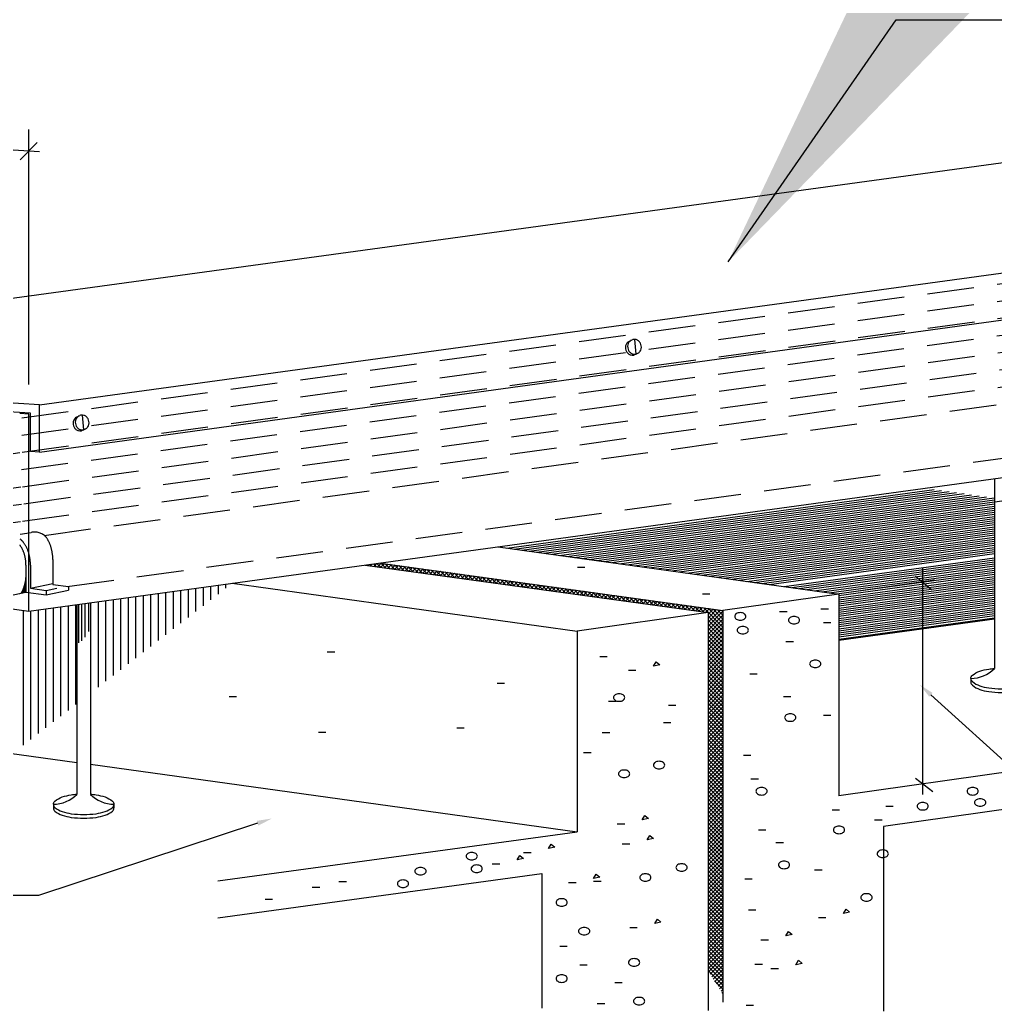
# Model space of a CAD drawing. Extents: x -508 to 92, y -98 to -31.
# Drawn here: x -73.73 to -68.53, y -69.59 to -64.3 of the extents above; entities that cross this region are included whole.
import ezdxf

# ---------------------------------------------------------------- set-up
doc = ezdxf.new("R2010")
doc.units = 0
doc.header["$MEASUREMENT"] = 0
doc.linetypes.add('GRID', pattern=[44.5, 40, -1.5, 1.5, -1.5])
doc.linetypes.add('HIDDEN', pattern=[0.375, 0.25, -0.125])
doc.layers.get('0').update_dxf_attribs({"linetype": 'CONTINUOUS', "lineweight": 30})
for name, color, linetype in [('E-LEADER', 11, 'CONTINUOUS'), ('E-TRAY', 7, 'CONTINUOUS'), ('G-BORDER-V', 6, 'CONTINUOUS')]:
    doc.layers.add(name, color=color, linetype=linetype)
doc.styles.add('EN-SCL-DIM', font='Swis721.ttf')
doc.dimstyles.new('ZFP-1-100', dxfattribs={"dimscale": 100, "dimtxt": 2.5, "dimasz": 2.5, "dimexe": 1, "dimexo": 1, "dimgap": 1, "dimtad": 1, "dimdec": 0, "dimzin": 0, "dimdsep": 46, "dimtxsty": 'EN-SCL-DIM', "dimcen": 2, "dimdle": 1.25, "dimclrd": 256, "dimclre": 256, "dimclrt": 256, "dimadec": 3, "dimazin": 2, "dimtfac": 1, "dimtdec": 0, "dimtix": 1, "dimtmove": 2, "dimatfit": 0, "dimfxl": 1, "dimtolj": 1, "dimtzin": 0, "dimlwd": -1, "dimlwe": -1, "dimarcsym": 0})

# ---------------------------------------------------------------- blocks, each defined once
blk = doc.blocks.new('*X50')
at = {"color": 0}
for p, q in [((45978, 67671), (45973, 67677)), ((45981, 67671), (45988, 67679)), ((46040, 67663), (46020, 67683)), ((46027, 67665), (46049, 67687)), ((46102, 67654), (46067, 67689)), ((46074, 67658), (46111, 67695)), ((46163, 67646), (46113, 67695)), ((46120, 67652), (46169, 67700)), ((46225, 67637), (46160, 67702)), ((46167, 67645), (46216, 67694)), ((46213, 67639), (46262, 67688)), ((46286, 67629), (46222, 67693)), ((46260, 67632), (46309, 67681)), ((46348, 67620), (46283, 67685)), ((46307, 67626), (46355, 67675)), ((46409, 67612), (46345, 67676)), ((46353, 67619), (46402, 67668)), ((46400, 67613), (46449, 67662)), ((46471, 67603), (46406, 67668)), ((46446, 67607), (46495, 67655)), ((46532, 67595), (46468, 67659)), ((46493, 67600), (46542, 67649)), ((46594, 67586), (46530, 67651)), ((46540, 67594), (46588, 67642)), ((46586, 67587), (46635, 67636)), ((46656, 67578), (46591, 67642)), ((46633, 67581), (46681, 67629)), ((46717, 67569), (46653, 67633)), ((46679, 67574), (46728, 67623)), ((46779, 67561), (46714, 67625)), ((46726, 67568), (46775, 67617)), ((46772, 67561), (46821, 67610)), ((46840, 67552), (46776, 67616)), ((46819, 67555), (46868, 67604)), ((46902, 67543), (46837, 67608)), ((46866, 67548), (46914, 67597)), ((46963, 67535), (46899, 67599)), ((46912, 67542), (46961, 67591)), ((46959, 67536), (47008, 67584)), ((47025, 67526), (46960, 67591)), ((47005, 67529), (47054, 67578)), ((47086, 67518), (47022, 67582)), ((47052, 67523), (47101, 67571)), ((47148, 67509), (47084, 67574)), ((47098, 67516), (47147, 67565)), ((47210, 67501), (47145, 67565)), ((47145, 67510), (47194, 67559)), ((47192, 67503), (47240, 67552)), ((47271, 67492), (47207, 67557)), ((47238, 67497), (47287, 67546)), ((47333, 67484), (47268, 67548)), ((47285, 67490), (47334, 67539)), ((47394, 67475), (47330, 67540)), ((47331, 67484), (47380, 67533)), ((47378, 67477), (47427, 67526)), ((47456, 67467), (47391, 67531)), ((47425, 67471), (47473, 67520)), ((47517, 67458), (47453, 67523)), ((47471, 67465), (47520, 67513)), ((47579, 67450), (47515, 67514)), ((47518, 67458), (47566, 67507)), ((47564, 67452), (47613, 67500)), ((47641, 67441), (47576, 67506)), ((47702, 67433), (47638, 67497)), ((47611, 67445), (47660, 67494)), ((47657, 67439), (47706, 67488)), ((47764, 67424), (47699, 67489)), ((47704, 67432), (47753, 67481)), ((47751, 67426), (47799, 67475)), ((47825, 67416), (47761, 67480)), ((47797, 67419), (47846, 67468)), ((47887, 67407), (47822, 67471)), ((47844, 67413), (47893, 67462)), ((47948, 67398), (47884, 67463)), ((47890, 67407), (47939, 67455)), ((47937, 67400), (47986, 67449)), ((48010, 67390), (47945, 67454)), ((47984, 67394), (48032, 67442)), ((48071, 67381), (48007, 67446)), ((48030, 67387), (48079, 67436)), ((48133, 67373), (48069, 67437)), ((48077, 67381), (48125, 67429)), ((48123, 67374), (48172, 67423)), ((48195, 67364), (48130, 67429)), ((48170, 67368), (48219, 67417)), ((48256, 67356), (48192, 67420)), ((48216, 67361), (48265, 67410)), ((48318, 67347), (48253, 67412)), ((48263, 67355), (48312, 67404)), ((48310, 67348), (48358, 67397)), ((48379, 67339), (48315, 67403)), ((48356, 67342), (48405, 67391)), ((48441, 67330), (48376, 67395)), ((48403, 67336), (48452, 67384)), ((48502, 67322), (48438, 67386)), ((48449, 67329), (48498, 67378)), ((48496, 67323), (48545, 67371)), ((48564, 67313), (48499, 67378)), ((48542, 67316), (48591, 67365)), ((48625, 67305), (48561, 67369)), ((48589, 67310), (48638, 67358)), ((48687, 67296), (48623, 67361)), ((48636, 67303), (48684, 67352)), ((48682, 67297), (48731, 67346)), ((48749, 67288), (48684, 67352)), ((48729, 67290), (48778, 67339)), ((48810, 67279), (48746, 67344)), ((48775, 67284), (48824, 67333)), ((48872, 67271), (48807, 67335)), ((48822, 67277), (48871, 67326)), ((48933, 67262), (48869, 67326)), ((48869, 67271), (48917, 67320)), ((48915, 67265), (48964, 67313)), ((48995, 67254), (48930, 67318)), ((48962, 67258), (49010, 67307)), ((49056, 67245), (48992, 67309)), ((49008, 67252), (49057, 67300)), ((49118, 67236), (49054, 67301)), ((49055, 67245), (49104, 67294)), ((49101, 67239), (49150, 67288)), ((49180, 67228), (49115, 67292)), ((49148, 67232), (49197, 67281)), ((49241, 67219), (49177, 67284)), ((49195, 67226), (49243, 67275)), ((49303, 67211), (49238, 67275)), ((49241, 67219), (49290, 67268)), ((49288, 67213), (49337, 67262)), ((49364, 67202), (49300, 67267)), ((49334, 67206), (49383, 67255)), ((49426, 67194), (49361, 67258)), ((49381, 67200), (49430, 67249)), ((49487, 67185), (49423, 67250)), ((49428, 67194), (49476, 67242)), ((49474, 67187), (49523, 67236)), ((49549, 67177), (49484, 67241)), ((49610, 67168), (49546, 67233)), ((49521, 67181), (49569, 67229)), ((49567, 67174), (49616, 67223)), ((49672, 67160), (49608, 67224)), ((49614, 67168), (49663, 67217)), ((49660, 67161), (49709, 67210)), ((49734, 67151), (49669, 67216)), ((49707, 67155), (49756, 67204)), ((49795, 67143), (49731, 67207)), ((49754, 67148), (49802, 67197)), ((49857, 67134), (49792, 67199)), ((49800, 67142), (49849, 67191)), ((49847, 67136), (49896, 67184)), ((49918, 67126), (49854, 67190)), ((49893, 67129), (49942, 67178)), ((49980, 67117), (49915, 67182)), ((49940, 67123), (49989, 67171)), ((50041, 67109), (49977, 67173)), ((49986, 67116), (50035, 67165)), ((50033, 67110), (50082, 67158)), ((50103, 67100), (50038, 67164)), ((50080, 67103), (50128, 67152)), ((50164, 67091), (50100, 67156)), ((50126, 67097), (50175, 67146)), ((50226, 67083), (50162, 67147)), ((50173, 67090), (50222, 67139)), ((50219, 67084), (50268, 67133)), ((50288, 67074), (50223, 67139)), ((50266, 67077), (50315, 67126)), ((50349, 67066), (50285, 67130)), ((50313, 67071), (50361, 67120)), ((50411, 67057), (50346, 67122)), ((50359, 67065), (50408, 67113)), ((50406, 67058), (50454, 67107)), ((50472, 67049), (50408, 67113)), ((50452, 67052), (50501, 67100)), ((50725, 66849), (50469, 67105)), ((50499, 67045), (50548, 67094)), ((50527, 67020), (50594, 67087)), ((50527, 66967), (50641, 67081)), ((50527, 66914), (50687, 67075)), ((50527, 66861), (50725, 67059)), ((50527, 66808), (50725, 67006)), ((50725, 66796), (50527, 66994)), ((50725, 66902), (50531, 67096)), ((50725, 66955), (50593, 67088)), ((50725, 67008), (50654, 67079)), ((50725, 67061), (50716, 67071)), ((50527, 66755), (50725, 66953)), ((50725, 66743), (50527, 66941)), ((50527, 66702), (50725, 66900)), ((50725, 66690), (50527, 66888)), ((50527, 66649), (50725, 66847)), ((50725, 66637), (50527, 66835)), ((50527, 66596), (50725, 66794)), ((50725, 66584), (50527, 66782)), ((50527, 66543), (50725, 66741)), ((50725, 66531), (50527, 66729)), ((50527, 66490), (50725, 66688)), ((50725, 66478), (50527, 66676)), ((50527, 66437), (50725, 66635)), ((50725, 66425), (50527, 66623)), ((50527, 66384), (50725, 66582)), ((50725, 66372), (50527, 66570)), ((50527, 66331), (50725, 66529)), ((50725, 66319), (50527, 66517)), ((50527, 66278), (50725, 66476)), ((50725, 66266), (50527, 66464)), ((50527, 66225), (50725, 66423)), ((50725, 66213), (50527, 66411)), ((50527, 66172), (50725, 66370)), ((50725, 66160), (50527, 66358)), ((50527, 66119), (50725, 66317)), ((50725, 66107), (50527, 66305)), ((50527, 66065), (50725, 66264)), ((50725, 66054), (50527, 66252)), ((50527, 66012), (50725, 66211)), ((50725, 66001), (50527, 66199)), ((50527, 65959), (50725, 66158)), ((50725, 65948), (50527, 66146)), ((50527, 65906), (50725, 66105)), ((50725, 65894), (50527, 66093)), ((50527, 65853), (50725, 66052)), ((50725, 65841), (50527, 66040)), ((50527, 65800), (50725, 65999)), ((50725, 65788), (50527, 65987)), ((50527, 65747), (50725, 65946)), ((50725, 65735), (50527, 65934)), ((50527, 65694), (50725, 65893)), ((50725, 65682), (50527, 65881)), ((50527, 65641), (50725, 65840)), ((50725, 65629), (50527, 65828)), ((50527, 65588), (50725, 65786)), ((50725, 65576), (50527, 65775)), ((50527, 65535), (50725, 65733)), ((50725, 65523), (50527, 65722)), ((50527, 65482), (50725, 65680)), ((50725, 65470), (50527, 65669)), ((50527, 65429), (50725, 65627)), ((50725, 65417), (50527, 65615)), ((50527, 65376), (50725, 65574)), ((50725, 65364), (50527, 65562)), ((50527, 65323), (50725, 65521)), ((50725, 65311), (50527, 65509)), ((50527, 65270), (50725, 65468)), ((50725, 65258), (50527, 65456)), ((50527, 65217), (50725, 65415)), ((50725, 65205), (50527, 65403)), ((50527, 65164), (50725, 65362)), ((50725, 65152), (50527, 65350)), ((50527, 65111), (50725, 65309)), ((50725, 65099), (50527, 65297)), ((50527, 65058), (50725, 65256)), ((50725, 65046), (50527, 65244)), ((50527, 65005), (50725, 65203)), ((50725, 64993), (50527, 65191)), ((50527, 64952), (50725, 65150)), ((50725, 64940), (50527, 65138)), ((50527, 64899), (50725, 65097)), ((50725, 64887), (50527, 65085)), ((50527, 64846), (50725, 65044)), ((50725, 64834), (50527, 65032)), ((50527, 64793), (50725, 64991)), ((50725, 64781), (50527, 64979)), ((50527, 64740), (50725, 64938)), ((50725, 64728), (50527, 64926)), ((50527, 64687), (50725, 64885)), ((50725, 64675), (50527, 64873)), ((50527, 64634), (50725, 64832)), ((50725, 64622), (50527, 64820)), ((50527, 64581), (50725, 64779)), ((50725, 64569), (50527, 64767)), ((50527, 64528), (50725, 64726)), ((50725, 64516), (50527, 64714)), ((50527, 64474), (50725, 64673)), ((50725, 64463), (50527, 64661)), ((50527, 64421), (50725, 64620)), ((50725, 64410), (50527, 64608)), ((50527, 64368), (50725, 64567)), ((50725, 64357), (50527, 64555)), ((50527, 64315), (50725, 64514)), ((50725, 64304), (50527, 64502)), ((50527, 64262), (50725, 64461)), ((50725, 64250), (50527, 64449)), ((50527, 64209), (50725, 64408)), ((50725, 64197), (50527, 64396)), ((50527, 64156), (50725, 64355)), ((50725, 64144), (50527, 64343)), ((50527, 64103), (50725, 64302)), ((50725, 64091), (50527, 64290)), ((50527, 64050), (50725, 64249)), ((50725, 64038), (50527, 64237)), ((50527, 63997), (50725, 64195)), ((50725, 63985), (50527, 64184)), ((50527, 63944), (50725, 64142)), ((50725, 63932), (50527, 64131)), ((50527, 63891), (50725, 64089)), ((50725, 63879), (50527, 64078)), ((50527, 63838), (50725, 64036)), ((50725, 63826), (50527, 64024)), ((50527, 63785), (50725, 63983)), ((50725, 63773), (50527, 63971)), ((50527, 63732), (50725, 63930)), ((50725, 63720), (50527, 63918)), ((50527, 63679), (50725, 63877)), ((50725, 63667), (50527, 63865)), ((50527, 63626), (50725, 63824)), ((50725, 63614), (50527, 63812)), ((50527, 63573), (50725, 63771)), ((50725, 63561), (50527, 63759)), ((50527, 63520), (50725, 63718)), ((50725, 63508), (50527, 63706)), ((50527, 63467), (50725, 63665)), ((50725, 63455), (50527, 63653)), ((50527, 63414), (50725, 63612)), ((50725, 63402), (50527, 63600)), ((50527, 63361), (50725, 63559)), ((50725, 63349), (50527, 63547)), ((50527, 63308), (50725, 63506)), ((50725, 63296), (50527, 63494)), ((50527, 63255), (50725, 63453)), ((50725, 63243), (50527, 63441)), ((50527, 63202), (50725, 63400)), ((50725, 63190), (50527, 63388)), ((50527, 63149), (50725, 63347)), ((50725, 63137), (50527, 63335)), ((50527, 63096), (50725, 63294)), ((50725, 63084), (50527, 63282)), ((50527, 63043), (50725, 63241)), ((50725, 63031), (50527, 63229)), ((50527, 62990), (50725, 63188)), ((50725, 62978), (50527, 63176)), ((50527, 62937), (50725, 63135)), ((50725, 62925), (50527, 63123)), ((50527, 62883), (50725, 63082)), ((50725, 62872), (50527, 63070)), ((50527, 62830), (50725, 63029)), ((50725, 62819), (50527, 63017)), ((50527, 62777), (50725, 62976)), ((50725, 62766), (50527, 62964)), ((50527, 62724), (50725, 62923)), ((50725, 62713), (50527, 62911)), ((50527, 62671), (50725, 62870)), ((50725, 62659), (50527, 62858)), ((50527, 62618), (50725, 62817)), ((50725, 62606), (50527, 62805)), ((50527, 62565), (50725, 62764)), ((50725, 62553), (50527, 62752)), ((50527, 62512), (50725, 62711)), ((50725, 62500), (50527, 62699)), ((50527, 62459), (50725, 62658)), ((50725, 62447), (50527, 62646)), ((50527, 62406), (50725, 62604)), ((50725, 62394), (50527, 62593)), ((50527, 62353), (50725, 62551)), ((50725, 62341), (50527, 62540)), ((50527, 62300), (50725, 62498)), ((50725, 62288), (50527, 62487)), ((50725, 62235), (50527, 62434)), ((50725, 62182), (50527, 62380)), ((50534, 62254), (50725, 62445)), ((50555, 62222), (50725, 62392)), ((50725, 62129), (50527, 62327)), ((50725, 62076), (50527, 62274)), ((50576, 62190), (50725, 62339)), ((50597, 62158), (50725, 62286)), ((50618, 62126), (50725, 62233)), ((50725, 62023), (50612, 62136)), ((50639, 62094), (50725, 62180)), ((50660, 62062), (50725, 62127)), ((50681, 62030), (50725, 62074)), ((50702, 61998), (50725, 62021)), ((50725, 61970), (50714, 61982)), ((50723, 61966), (50725, 61968))]:
    blk.add_line(p, q, dxfattribs=at)
blk = doc.blocks.new('*X49')
at = {"color": 0}
for p, q in [((95951, 55787), (95978, 55815)), ((95978, 55785), (95957, 55805)), ((95960, 55814), (95978, 55832)), ((95978, 55802), (95962, 55819)), ((95978, 55820), (95965, 55833)), ((95967, 55839), (95978, 55850)), ((95978, 55838), (95969, 55847)), ((95972, 55861), (95978, 55868)), ((95978, 55855), (95972, 55862)), ((95975, 55882), (95978, 55885)), ((95978, 55873), (95975, 55877)), ((95978, 55891), (95977, 55892)), ((95978, 55902), (95978, 55903)), ((95934, 55740), (95929, 55745)), ((95934, 55753), (95978, 55797)), ((95949, 55743), (95936, 55756)), ((95941, 55742), (95978, 55779)), ((95963, 55747), (95942, 55768)), ((95978, 55767), (95953, 55792)), ((95963, 55747), (95978, 55762))]:
    blk.add_line(p, q, dxfattribs=at)

msp = doc.modelspace()

# ---------------------------------------------------------------- linework, layer by layer
at = {"layer": 'E-TRAY', "color": 11}
for p, q in [((-73.6255, -65.008), (-76.5322, -64.818)), ((-73.6827, -66.2474), (-73.6827, -64.8891)), ((-71.1794, -67.1134), (-69.3637, -67.3649)), ((-71.8068, -67.1993), (-69.9809, -67.4523)), ((-71.8888, -67.2102), (-70.0603, -67.4635)), ((-68.9141, -68.4333), (-68.9141, -67.2241)), ((-72.597, -67.3076), (-70.7581, -67.5623)), ((-68.8513, -67.2915), (-69.3087, -67.3563)), ((-69.3637, -67.3649), (-69.3637, -68.4404)), ((-73.4019, -67.4179), (-73.4019, -67.6132)), ((-73.3829, -67.4153), (-73.3829, -67.594)), ((-73.3639, -67.4127), (-73.3639, -67.5639)), ((-73.4175, -67.42), (-73.4175, -67.6245)), ((-70.0603, -67.4635), (-70.7581, -67.5623)), ((-70.0603, -67.4635), (-70.0603, -69.5843)), ((-69.9809, -67.4523), (-69.9809, -69.5406)), ((-70.7581, -67.5623), (-70.7581, -68.6314)), ((-76.1461, -67.8851), (-73.4257, -68.2619)), ((-67.9693, -68.2429), (-69.3637, -68.4404)), ((-73.3537, -68.2719), (-70.7581, -68.6314)), ((-67.9693, -68.4399), (-69.1249, -68.6036)), ((-72.6745, -68.894), (-70.7581, -68.6314)), ((-69.1249, -68.6036), (-69.1249, -69.5879)), ((-72.6745, -69.0911), (-70.9469, -68.8543)), ((-70.9469, -68.8543), (-70.9469, -69.5721))]:
    msp.add_line(p, q, dxfattribs=at)
at = {"layer": 'E-TRAY', "color": 3}
for p, q in [((-76.5322, -66.1665), (-67.4359, -64.92)), ((-73.6255, -66.3564), (-64.1827, -65.0624)), ((-73.6255, -66.6078), (-64.1703, -65.3121)), ((-73.6827, -67.4564), (-64.2025, -66.1573)), ((-73.6735, -66.4014), (-76.4842, -66.2177)), ((-76.4751, -67.0696), (-73.6827, -67.4564))]:
    msp.add_line(p, q, dxfattribs=at)
at = {"layer": 'E-TRAY'}
for p, q in [((-73.7283, -65.0498), (-73.6371, -64.9586)), ((-70.4871, -66.021), (-70.4644, -66.0093)), ((-70.4532, -66.0075), (-70.4445, -66.0855)), ((-70.4538, -66.0902), (-70.4341, -66.0814)), ((-73.6255, -66.3564), (-76.5322, -66.1665)), ((-73.6255, -66.6078), (-73.6255, -66.3564)), ((-73.6827, -66.4053), (-73.7307, -66.4022)), ((-73.6827, -67.4564), (-73.6827, -66.4053)), ((-73.6735, -66.6047), (-73.6735, -66.4014)), ((-73.4324, -66.4246), (-73.4096, -66.4129)), ((-73.3985, -66.4111), (-73.3897, -66.4891)), ((-73.399, -66.4938), (-73.3794, -66.485)), ((-75.2648, -66.8212), (-73.7293, -66.6108)), ((-73.6255, -66.6078), (-73.6735, -66.6047)), ((-68.5333, -66.7508), (-68.5333, -67.7621)), ((-74.5992, -66.9134), (-73.7256, -66.7937)), ((-74.2663, -66.9595), (-73.7218, -66.8849)), ((-73.9335, -67.0057), (-73.7274, -66.9774)), ((-68.9538, -67.2702), (-68.8695, -67.3397)), ((-73.825, -67.3822), (-73.6975, -67.3541)), ((-73.3537, -67.4113), (-73.3537, -68.4325)), ((-73.4257, -67.4212), (-73.4257, -68.4325)), ((-68.6589, -67.8146), (-68.6589, -67.8341)), ((-73.5513, -68.485), (-73.5513, -68.5045)), ((-73.2281, -68.485), (-73.2281, -68.5045))]:
    msp.add_line(p, q, dxfattribs=at)
at = {"layer": 'E-TRAY', "color": 15, "linetype": 'HIDDEN'}
for p, q in [((-73.7199, -66.426), (-64.1799, -65.1187)), ((-73.7197, -66.5178), (-64.1754, -65.2099)), ((-73.7175, -66.6092), (-64.1709, -65.301)), ((-73.7217, -66.7015), (-64.1663, -65.3921)), ((-73.7165, -66.7925), (-64.1839, -65.4862)), ((-73.7083, -66.8831), (-64.2249, -65.5836)), ((-73.7163, -66.9759), (-64.2659, -65.6809)), ((-73.6007, -67.0518), (-64.3069, -65.7782)), ((-73.4769, -67.3239), (-64.2339, -66.0573))]:
    msp.add_line(p, q, dxfattribs=at)
at = {"layer": 'E-TRAY', "color": 8}
for p, q in [((-71.1338, -67.1197), (-68.8551, -66.8074)), ((-71.0938, -67.1252), (-68.8151, -66.813)), ((-71.0538, -67.1308), (-68.7751, -66.8185)), ((-71.0138, -67.1363), (-68.7351, -66.824)), ((-70.9738, -67.1418), (-68.6951, -66.8296)), ((-70.9338, -67.1474), (-68.6551, -66.8351)), ((-70.8938, -67.1529), (-68.6151, -66.8407)), ((-70.8538, -67.1585), (-68.5751, -66.8462)), ((-70.8138, -67.164), (-68.5351, -66.8518)), ((-70.7738, -67.1695), (-68.5333, -66.8625)), ((-70.7338, -67.1751), (-68.4551, -66.8628)), ((-70.7338, -67.1751), (-68.5333, -66.8735)), ((-70.6938, -67.1806), (-68.5333, -66.8846)), ((-70.6538, -67.1862), (-68.5333, -66.8956)), ((-70.6138, -67.1917), (-68.5333, -66.9066)), ((-70.5738, -67.1972), (-68.5333, -66.9176)), ((-70.5338, -67.2028), (-68.5333, -66.9287)), ((-70.4937, -67.2083), (-68.5333, -66.9397)), ((-70.4537, -67.2139), (-68.5333, -66.9507)), ((-70.4137, -67.2194), (-68.5333, -66.9617)), ((-70.3737, -67.2249), (-68.5333, -66.9727)), ((-70.3337, -67.2305), (-68.5333, -66.9838)), ((-70.2937, -67.236), (-68.5333, -66.9948)), ((-70.2537, -67.2416), (-68.5333, -67.0058)), ((-70.2137, -67.2471), (-68.5333, -67.0168)), ((-70.1737, -67.2527), (-68.5333, -67.0279)), ((-70.1337, -67.2582), (-68.5333, -67.0389)), ((-70.0937, -67.2637), (-68.5333, -67.0499)), ((-70.0537, -67.2693), (-68.5333, -67.0609)), ((-70.0137, -67.2748), (-68.5333, -67.072)), ((-69.9737, -67.2804), (-68.5333, -67.083)), ((-69.9337, -67.2859), (-68.5333, -67.094)), ((-69.8937, -67.2914), (-68.5333, -67.105)), ((-69.8537, -67.297), (-68.5333, -67.116)), ((-69.8137, -67.3025), (-68.5333, -67.1271)), ((-69.7737, -67.3081), (-68.5333, -67.1381)), ((-69.7337, -67.3136), (-68.5333, -67.1491)), ((-69.6537, -67.3247), (-68.5333, -67.1712)), ((-69.6137, -67.3302), (-68.5333, -67.1822)), ((-69.5737, -67.3358), (-68.5333, -67.1932)), ((-69.5337, -67.3413), (-68.5333, -67.2042)), ((-69.4937, -67.3469), (-68.5333, -67.2152)), ((-69.4537, -67.3524), (-68.5333, -67.2263)), ((-69.4137, -67.3579), (-68.5333, -67.2373)), ((-69.3737, -67.3635), (-68.5333, -67.2483)), ((-69.3637, -67.3731), (-68.5333, -67.2593)), ((-69.3637, -67.3842), (-68.5333, -67.2704)), ((-69.3637, -67.3952), (-68.5333, -67.2814)), ((-69.3637, -67.4062), (-68.5333, -67.2924)), ((-69.3637, -67.4172), (-68.5333, -67.3034)), ((-69.3637, -67.4282), (-68.5333, -67.3144)), ((-69.3637, -67.4393), (-68.5333, -67.3255)), ((-69.3637, -67.4503), (-68.5333, -67.3365)), ((-69.3637, -67.4613), (-68.5333, -67.3475)), ((-69.3637, -67.4723), (-68.5333, -67.3585)), ((-69.3637, -67.4834), (-68.5333, -67.3696)), ((-69.3637, -67.4944), (-68.5333, -67.3806)), ((-69.3637, -67.5054), (-68.5333, -67.3916)), ((-69.3637, -67.5164), (-68.5333, -67.4026)), ((-69.3637, -67.5274), (-68.5333, -67.4136)), ((-69.3637, -67.5385), (-68.5333, -67.4247)), ((-69.3637, -67.5495), (-68.5333, -67.4357)), ((-69.3637, -67.5605), (-68.5333, -67.4467)), ((-69.3637, -67.5715), (-68.5333, -67.4577)), ((-69.3637, -67.5826), (-68.5333, -67.4688)), ((-69.3637, -67.5936), (-68.5333, -67.4798)), ((-69.3637, -67.6046), (-68.5333, -67.4908)), ((-69.3637, -67.611), (-68.5333, -67.4972))]:
    msp.add_line(p, q, dxfattribs=at)
at = {"layer": 'E-TRAY', "color": 15, "linetype": 'GRID'}
for p, q in [((-73.7286, -67.0448), (-73.6696, -67.0367)), ((-73.5541, -67.1809), (-73.5541, -67.3132)), ((-73.6975, -67.21), (-73.6975, -67.3541)), ((-73.6735, -67.21), (-73.6735, -67.3342)), ((-73.6975, -67.3541), (-73.6975, -67.2773)), ((-73.6975, -67.2773), (-73.6975, -67.3541)), ((-73.6735, -67.3342), (-73.5541, -67.3079)), ((-73.7302, -67.3613), (-73.6975, -67.3541)), ((-73.723, -67.3598), (-73.6975, -67.3541)), ((-73.7229, -67.3597), (-73.6975, -67.3541)), ((-73.6975, -67.3544), (-73.5891, -67.3694)), ((-73.6735, -67.3342), (-73.5891, -67.3458)), ((-73.5891, -67.3458), (-73.5336, -67.3336)), ((-73.5891, -67.3694), (-73.4697, -67.3432)), ((-73.5891, -67.3458), (-73.5891, -67.3694)), ((-73.5541, -67.3132), (-73.4697, -67.3249)), ((-73.4697, -67.3249), (-73.4697, -67.3432))]:
    msp.add_line(p, q, dxfattribs=at)
at = {"layer": 'E-TRAY', "color": 10}
for p, q in [((-70.7568, -67.2208), (-70.7168, -67.2208)), ((-70.0899, -67.3636), (-70.0499, -67.3636)), ((-69.3637, -67.3649), (-69.9809, -67.4523)), ((-69.6784, -67.4572), (-69.6385, -67.4572)), ((-69.4586, -67.4439), (-69.4187, -67.4439)), ((-69.4453, -67.5171), (-69.4053, -67.5171)), ((-69.6451, -67.617), (-69.6052, -67.617)), ((-72.0906, -67.673), (-72.0507, -67.673)), ((-70.6377, -67.6968), (-70.5977, -67.6968)), ((-70.3512, -67.749), (-70.3371, -67.7255)), ((-70.3371, -67.7255), (-70.3182, -67.7419)), ((-70.4845, -67.7701), (-70.4445, -67.7701)), ((-70.3182, -67.7419), (-70.3512, -67.749)), ((-71.1855, -67.8397), (-71.1456, -67.8397)), ((-69.8383, -67.79), (-69.7984, -67.79)), ((-72.6147, -67.9111), (-72.5747, -67.9111)), ((-70.5911, -67.9365), (-70.5511, -67.9365)), ((-69.6585, -67.9099), (-69.6185, -67.9099)), ((-70.2713, -67.9565), (-70.2314, -67.9565)), ((-70.298, -68.0497), (-70.258, -68.0497)), ((-69.4453, -68.0097), (-69.4053, -68.0097)), ((-72.1383, -68.1015), (-72.0983, -68.1015)), ((-71.3999, -68.0777), (-71.3599, -68.0777)), ((-70.6244, -68.1029), (-70.5844, -68.1029)), ((-70.7243, -68.2094), (-70.6843, -68.2094)), ((-69.8716, -68.2227), (-69.8317, -68.2227)), ((-69.8317, -68.3492), (-69.7917, -68.3492)), ((-68.9538, -68.3466), (-68.8622, -68.4162)), ((-69.3987, -68.5156), (-69.3587, -68.5156)), ((-69.1122, -68.4957), (-69.0723, -68.4957)), ((-70.4112, -68.5678), (-70.397, -68.5443)), ((-70.3782, -68.5607), (-70.4112, -68.5678)), ((-70.397, -68.5443), (-70.3782, -68.5607)), ((-69.1722, -68.5689), (-69.1322, -68.5689)), ((-70.5444, -68.5889), (-70.5045, -68.5889)), ((-69.7917, -68.6222), (-69.7517, -68.6222)), ((-70.3845, -68.6743), (-70.3704, -68.6508)), ((-70.3515, -68.6673), (-70.3845, -68.6743)), ((-70.3704, -68.6508), (-70.3515, -68.6673)), ((-70.9108, -68.7209), (-70.8966, -68.6974)), ((-70.8778, -68.7139), (-70.9108, -68.7209)), ((-70.8966, -68.6974), (-70.8778, -68.7139)), ((-70.5178, -68.6954), (-70.4778, -68.6954)), ((-69.6984, -68.6887), (-69.6585, -68.6887)), ((-71.0773, -68.7808), (-71.0632, -68.7573)), ((-71.0443, -68.7738), (-71.0773, -68.7808)), ((-71.0632, -68.7573), (-71.0443, -68.7738)), ((-71.0441, -68.742), (-71.0041, -68.742)), ((-71.2106, -68.8019), (-71.1706, -68.8019)), ((-69.4919, -68.8352), (-69.452, -68.8352)), ((-72.0288, -68.8962), (-71.9889, -68.8962)), ((-70.671, -68.8807), (-70.6568, -68.8571)), ((-70.638, -68.8736), (-70.671, -68.8807)), ((-70.671, -68.8951), (-70.631, -68.8951)), ((-70.6568, -68.8571), (-70.638, -68.8736)), ((-69.865, -68.8818), (-69.825, -68.8818)), ((-72.1704, -68.9277), (-72.1305, -68.9277)), ((-70.8042, -68.9017), (-70.7643, -68.9017)), ((-72.4222, -68.9906), (-72.3822, -68.9906)), ((-69.845, -69.0482), (-69.805, -69.0482)), ((-69.3387, -69.0671), (-69.3245, -69.0435)), ((-69.3245, -69.0435), (-69.3057, -69.06)), ((-70.3446, -69.1203), (-70.3304, -69.0968)), ((-70.3304, -69.0968), (-70.3116, -69.1133)), ((-69.4719, -69.0881), (-69.432, -69.0881)), ((-69.3057, -69.06), (-69.3387, -69.0671)), ((-70.4778, -69.1414), (-70.4379, -69.1414)), ((-70.3116, -69.1133), (-70.3446, -69.1203)), ((-69.7784, -69.208), (-69.7384, -69.208)), ((-69.6451, -69.1869), (-69.631, -69.1634)), ((-69.6121, -69.1798), (-69.6451, -69.1869)), ((-69.631, -69.1634), (-69.6121, -69.1798)), ((-70.8509, -69.2413), (-70.8109, -69.2413)), ((-69.5918, -69.34), (-69.5777, -69.3165)), ((-69.5777, -69.3165), (-69.5588, -69.333)), ((-70.7443, -69.3411), (-70.7043, -69.3411)), ((-69.8101, -69.3365), (-69.7702, -69.3365)), ((-69.7251, -69.3611), (-69.6851, -69.3611)), ((-69.5588, -69.333), (-69.5918, -69.34)), ((-70.5578, -69.4343), (-70.5178, -69.4343)), ((-70.651, -69.5475), (-70.6111, -69.5475)), ((-69.8573, -69.5567), (-69.8174, -69.5567))]:
    msp.add_line(p, q, dxfattribs=at)
at = {"layer": 'E-TRAY', "color": 2}
msp.add_line((-68.872, -67.9016), (-67.7117, -68.9515), dxfattribs=at)
at = {"layer": 'E-TRAY', "color": 15}
for p, q in [((-72.4621, -68.5861), (-73.6304, -68.9722)), ((-73.6304, -68.9722), (-74.1399, -68.9722))]:
    msp.add_line(p, q, dxfattribs=at)
at = {"layer": 'E-TRAY'}
for points in [[(-70.4871, -66.021, 0.06658), (-70.4937, -66.0282, 0.095588), (-70.4997, -66.0419, 0.092054), (-70.5004, -66.0573, 0.092054)], [(-70.4728, -66.0136, 0.089629), (-70.4821, -66.0229, 0.095588), (-70.4881, -66.0366, 0.092054), (-70.4888, -66.0521, 0.092054)], [(-70.4729, -66.0137, 0.000651), (-70.473, -66.0137, 0.10105)], [(-70.4341, -66.0814, 0.004824), (-70.4336, -66.0811, 0.10105), (-70.4229, -66.0708, 0.095588), (-70.4169, -66.0572, 0.092054), (-70.4162, -66.0417, 0.092054), (-70.4212, -66.027, 0.095588), (-70.4308, -66.0156, 0.10105), (-70.4439, -66.0088, 0.105284), (-70.4581, -66.0078, 0.048934), (-70.4645, -66.0094, 0.10105)], [(-70.5004, -66.0573, 0.092054), (-70.4954, -66.072, 0.095588), (-70.4858, -66.0834, 0.10105), (-70.4727, -66.0903, 0.105284), (-70.4585, -66.0912, 0.035425), (-70.4538, -66.0902, 0.012353)], [(-70.4888, -66.0521, 0.092054), (-70.4838, -66.0667, 0.095588), (-70.4742, -66.0782, 0.10105), (-70.4611, -66.085, 0.105284), (-70.4469, -66.0859, 0.039458), (-70.4417, -66.0848, 0.10105)], [(-70.4453, -66.0864, 0.000797), (-70.4452, -66.0863, 0.012353), (-70.4437, -66.0853, 0.095588)], [(-73.3794, -66.485, 0.004824), (-73.3788, -66.4846, 0.10105), (-73.3681, -66.4744, 0.095588), (-73.3621, -66.4608, 0.092054), (-73.3614, -66.4453, 0.092054), (-73.3664, -66.4306, 0.095588), (-73.376, -66.4192, 0.10105), (-73.3891, -66.4124, 0.105284), (-73.4033, -66.4114, 0.048934), (-73.4098, -66.413, 0.10105)], [(-73.4323, -66.4245, 0.06658), (-73.4389, -66.4318, 0.095588), (-73.445, -66.4454, 0.092054), (-73.4456, -66.4609, 0.092054)], [(-73.4456, -66.4609, 0.092054), (-73.4407, -66.4756, 0.095588), (-73.431, -66.487, 0.10105), (-73.4179, -66.4938, 0.105284), (-73.4038, -66.4948, 0.035425), (-73.399, -66.4938, 0.012353)], [(-73.418, -66.4172, 0.089629), (-73.4273, -66.4265, 0.095588), (-73.4333, -66.4402, 0.092054), (-73.434, -66.4556, 0.092054)], [(-73.434, -66.4556, 0.092054), (-73.429, -66.4703, 0.095588), (-73.4194, -66.4818, 0.10105), (-73.4063, -66.4886, 0.105284), (-73.3921, -66.4895, 0.039458), (-73.3869, -66.4884, 0.10105)], [(-73.4181, -66.4173, 0.000651), (-73.4182, -66.4173, 0.10105)], [(-73.3905, -66.49, 0.000797), (-73.3904, -66.4899, 0.012353), (-73.3889, -66.4889, 0.095588)], [(-68.6589, -67.8146, -0.224763), (-68.6509, -67.7977, -0.090054), (-68.6116, -67.7758, -0.046917), (-68.5635, -67.7644, -0.015969), (-68.5333, -67.7611, -0.034931)], [(-68.6589, -67.8341, 0.224763), (-68.6509, -67.8511, 0.090054), (-68.6116, -67.8729, 0.046917), (-68.5635, -67.8843, 0.034931), (-68.4973, -67.889, 0.034931), (-68.4311, -67.8843, 0.046917), (-68.383, -67.8729, 0.090054), (-68.3437, -67.8511, 0.224763), (-68.3356, -67.8341, 0.224763)], [(-73.5513, -68.485, -0.224763), (-73.5433, -68.4681, -0.090054), (-73.504, -68.4462, -0.046917), (-73.4559, -68.4348, -0.015969), (-73.4257, -68.4315, -0.034931)], [(-73.3537, -68.4315, -0.015969), (-73.3235, -68.4348, -0.046917), (-73.2754, -68.4462, -0.090054), (-73.2361, -68.4681, -0.224763), (-73.2281, -68.485, -0.224763)], [(-73.5513, -68.5045, 0.224763), (-73.5433, -68.5215, 0.090054), (-73.504, -68.5433, 0.046917), (-73.4559, -68.5548, 0.034931), (-73.3897, -68.5594, 0.034931), (-73.3235, -68.5548, 0.046917), (-73.2754, -68.5433, 0.090054), (-73.2361, -68.5215, 0.224763), (-73.2281, -68.5045, 0.224763)]]:
    msp.add_lwpolyline(points, format="xyb", dxfattribs=at)
at = {"layer": 'E-TRAY', "color": 15, "linetype": 'GRID'}
for points in [[(-73.6735, -67.21, 0.017815), (-73.6741, -67.1938, 0.065827), (-73.6861, -67.1351, 0.078489), (-73.7098, -67.0907, 0.060589), (-73.7287, -67.0712, 0.142833)], [(-73.5541, -67.1809, 0.017815), (-73.5547, -67.1647, 0.065827), (-73.5667, -67.106, 0.078489), (-73.5905, -67.0616, 0.003641), (-73.5915, -67.0603, 0.142833)], [(-73.6975, -67.21, 0.017815), (-73.698, -67.1955, 0.065827), (-73.7088, -67.1429, 0.078489), (-73.729, -67.1052, 0.001704), (-73.7293, -67.1047, 0.142833)], [(-73.6975, -67.2773, -0.065827), (-73.7083, -67.3298, -0.061229), (-73.723, -67.3598, -0.107173)]]:
    msp.add_lwpolyline(points, format="xyb", dxfattribs=at)
msp.add_lwpolyline([(-73.6975, -67.2773, -0.065827), (-73.7083, -67.3298, -0.060938), (-73.7229, -67.3597), (-73.6975, -67.3541)], format="xyb", close=True, dxfattribs=at)
at = {"layer": 'E-TRAY', "color": 10}
for points in [[(-69.9183, -67.4838, 0.139966), (-69.9162, -67.491, 0.10712), (-69.9095, -67.4979, 0.079778), (-69.9002, -67.5022, 0.067415), (-69.8883, -67.5038, 0.067415), (-69.8764, -67.5022, 0.079778), (-69.8671, -67.4979, 0.10712), (-69.8604, -67.491, 0.139966), (-69.8583, -67.4838, 0.139966), (-69.8604, -67.4766, 0.10712), (-69.8671, -67.4697, 0.079778), (-69.8764, -67.4655, 0.067415), (-69.8883, -67.4638, 0.067415), (-69.9002, -67.4655, 0.079778), (-69.9095, -67.4697, 0.10712), (-69.9162, -67.4766, 0.139966)], [(-69.6318, -67.5038, 0.139966), (-69.6298, -67.511, 0.10712), (-69.623, -67.5179, 0.079778), (-69.6138, -67.5221, 0.067415), (-69.6018, -67.5238, 0.067415), (-69.5899, -67.5221, 0.079778), (-69.5806, -67.5179, 0.10712), (-69.5739, -67.511, 0.139966), (-69.5719, -67.5038, 0.139966), (-69.5739, -67.4966, 0.10712), (-69.5806, -67.4897, 0.079778), (-69.5899, -67.4854, 0.067415), (-69.6018, -67.4838, 0.067415), (-69.6138, -67.4854, 0.079778), (-69.623, -67.4897, 0.10712), (-69.6298, -67.4966, 0.139966)], [(-69.9049, -67.557, 0.139966), (-69.9029, -67.5642, 0.10712), (-69.8962, -67.5712, 0.079778), (-69.8869, -67.5754, 0.067415), (-69.875, -67.577, 0.067415), (-69.863, -67.5754, 0.079778), (-69.8538, -67.5712, 0.10712), (-69.847, -67.5642, 0.139966), (-69.845, -67.557, 0.139966), (-69.847, -67.5499, 0.10712), (-69.8538, -67.5429, 0.079778), (-69.863, -67.5387, 0.067415), (-69.875, -67.5371, 0.067415), (-69.8869, -67.5387, 0.079778), (-69.8962, -67.5429, 0.10712), (-69.9029, -67.5499, 0.139966)], [(-69.5186, -67.7368, 0.139966), (-69.5165, -67.744, 0.10712), (-69.5098, -67.7509, 0.079778), (-69.5005, -67.7551, 0.067415), (-69.4886, -67.7567, 0.067415), (-69.4767, -67.7551, 0.079778), (-69.4674, -67.7509, 0.10712), (-69.4607, -67.744, 0.139966), (-69.4586, -67.7368, 0.139966), (-69.4607, -67.7296, 0.10712), (-69.4674, -67.7227, 0.079778), (-69.4767, -67.7184, 0.067415), (-69.4886, -67.7168, 0.067415), (-69.5005, -67.7184, 0.079778), (-69.5098, -67.7227, 0.10712), (-69.5165, -67.7296, 0.139966)], [(-70.5644, -67.9165, 0.139966), (-70.5624, -67.9237, 0.10712), (-70.5556, -67.9306, 0.079778), (-70.5464, -67.9349, 0.067415), (-70.5344, -67.9365, 0.067415), (-70.5225, -67.9349, 0.079778), (-70.5133, -67.9306, 0.10712), (-70.5065, -67.9237, 0.139966), (-70.5045, -67.9165, 0.139966), (-70.5065, -67.9093, 0.10712), (-70.5133, -67.9024, 0.079778), (-70.5225, -67.8982, 0.067415), (-70.5344, -67.8965, 0.067415), (-70.5464, -67.8982, 0.079778), (-70.5556, -67.9024, 0.10712), (-70.5624, -67.9093, 0.139966)], [(-69.6518, -68.023, 0.139966), (-69.6498, -68.0302, 0.10712), (-69.643, -68.0371, 0.079778), (-69.6338, -68.0414, 0.067415), (-69.6218, -68.043, 0.067415), (-69.6099, -68.0414, 0.079778), (-69.6006, -68.0371, 0.10712), (-69.5939, -68.0302, 0.139966), (-69.5918, -68.023, 0.139966), (-69.5939, -68.0159, 0.10712), (-69.6006, -68.0089, 0.079778), (-69.6099, -68.0047, 0.067415), (-69.6218, -68.0031, 0.067415), (-69.6338, -68.0047, 0.079778), (-69.643, -68.0089, 0.10712), (-69.6498, -68.0159, 0.139966)], [(-70.3513, -68.276, 0.139966), (-70.3492, -68.2832, 0.10712), (-70.3425, -68.2901, 0.079778), (-70.3332, -68.2943, 0.067415), (-70.3213, -68.296, 0.067415), (-70.3094, -68.2943, 0.079778), (-70.3001, -68.2901, 0.10712), (-70.2934, -68.2832, 0.139966), (-70.2913, -68.276, 0.139966), (-70.2934, -68.2688, 0.10712), (-70.3001, -68.2619, 0.079778), (-70.3094, -68.2576, 0.067415), (-70.3213, -68.256, 0.067415), (-70.3332, -68.2576, 0.079778), (-70.3425, -68.2619, 0.10712), (-70.3492, -68.2688, 0.139966)], [(-70.5378, -68.3226, 0.139966), (-70.5357, -68.3298, 0.10712), (-70.529, -68.3367, 0.079778), (-70.5197, -68.3409, 0.067415), (-70.5078, -68.3426, 0.067415), (-70.4959, -68.3409, 0.079778), (-70.4866, -68.3367, 0.10712), (-70.4799, -68.3298, 0.139966), (-70.4778, -68.3226, 0.139966), (-70.4799, -68.3154, 0.10712), (-70.4866, -68.3085, 0.079778), (-70.4959, -68.3042, 0.067415), (-70.5078, -68.3026, 0.067415), (-70.5197, -68.3042, 0.079778), (-70.529, -68.3085, 0.10712), (-70.5357, -68.3154, 0.139966)], [(-69.805, -68.4158, 0.139966), (-69.803, -68.423, 0.10712), (-69.7962, -68.4299, 0.079778), (-69.787, -68.4341, 0.067415), (-69.775, -68.4358, 0.067415), (-69.7631, -68.4341, 0.079778), (-69.7538, -68.4299, 0.10712), (-69.7471, -68.423, 0.139966), (-69.7451, -68.4158, 0.139966), (-69.7471, -68.4086, 0.10712), (-69.7538, -68.4017, 0.079778), (-69.7631, -68.3974, 0.067415), (-69.775, -68.3958, 0.067415), (-69.787, -68.3974, 0.079778), (-69.7962, -68.4017, 0.10712), (-69.803, -68.4086, 0.139966)], [(-68.6792, -68.4158, 0.139966), (-68.6772, -68.423, 0.10712), (-68.6704, -68.4299, 0.079778), (-68.6612, -68.4341, 0.067415), (-68.6493, -68.4358, 0.067415), (-68.6373, -68.4341, 0.079778), (-68.6281, -68.4299, 0.10712), (-68.6213, -68.423, 0.139966), (-68.6193, -68.4158, 0.139966), (-68.6213, -68.4086, 0.10712), (-68.6281, -68.4017, 0.079778), (-68.6373, -68.3974, 0.067415), (-68.6493, -68.3958, 0.067415), (-68.6612, -68.3974, 0.079778), (-68.6704, -68.4017, 0.10712), (-68.6772, -68.4086, 0.139966)], [(-68.6393, -68.4757, 0.139966), (-68.6372, -68.4829, 0.10712), (-68.6305, -68.4898, 0.079778), (-68.6212, -68.4941, 0.067415), (-68.6093, -68.4957, 0.067415), (-68.5974, -68.4941, 0.079778), (-68.5881, -68.4898, 0.10712), (-68.5814, -68.4829, 0.139966), (-68.5793, -68.4757, 0.139966), (-68.5814, -68.4685, 0.10712), (-68.5881, -68.4616, 0.079778), (-68.5974, -68.4573, 0.067415), (-68.6093, -68.4557, 0.067415), (-68.6212, -68.4573, 0.079778), (-68.6305, -68.4616, 0.10712), (-68.6372, -68.4685, 0.139966)], [(-68.9457, -68.4957, 0.139966), (-68.9436, -68.5028, 0.10712), (-68.9369, -68.5098, 0.079778), (-68.9276, -68.514, 0.067415), (-68.9157, -68.5156, 0.067415), (-68.9038, -68.514, 0.079778), (-68.8945, -68.5098, 0.10712), (-68.8878, -68.5028, 0.139966), (-68.8857, -68.4957, 0.139966), (-68.8878, -68.4885, 0.10712), (-68.8945, -68.4816, 0.079778), (-68.9038, -68.4773, 0.067415), (-68.9157, -68.4757, 0.067415), (-68.9276, -68.4773, 0.079778), (-68.9369, -68.4816, 0.10712), (-68.9436, -68.4885, 0.139966)], [(-69.392, -68.6222, 0.139966), (-69.39, -68.6293, 0.10712), (-69.3832, -68.6363, 0.079778), (-69.374, -68.6405, 0.067415), (-69.362, -68.6421, 0.067415), (-69.3501, -68.6405, 0.079778), (-69.3408, -68.6363, 0.10712), (-69.3341, -68.6293, 0.139966), (-69.3321, -68.6222, 0.139966), (-69.3341, -68.615, 0.10712), (-69.3408, -68.608, 0.079778), (-69.3501, -68.6038, 0.067415), (-69.362, -68.6022, 0.067415), (-69.374, -68.6038, 0.079778), (-69.3832, -68.608, 0.10712), (-69.39, -68.615, 0.139966)], [(-69.1589, -68.7486, 0.139966), (-69.1568, -68.7558, 0.10712), (-69.1501, -68.7628, 0.079778), (-69.1408, -68.767, 0.067415), (-69.1289, -68.7686, 0.067415), (-69.1169, -68.767, 0.079778), (-69.1077, -68.7628, 0.10712), (-69.1009, -68.7558, 0.139966), (-69.0989, -68.7486, 0.139966), (-69.1009, -68.7415, 0.10712), (-69.1077, -68.7345, 0.079778), (-69.1169, -68.7303, 0.067415), (-69.1289, -68.7287, 0.067415), (-69.1408, -68.7303, 0.079778), (-69.1501, -68.7345, 0.10712), (-69.1568, -68.7415, 0.139966)], [(-71.3505, -68.762, 0.139966), (-71.3484, -68.7691, 0.10712), (-71.3417, -68.7761, 0.079778), (-71.3324, -68.7803, 0.067415), (-71.3205, -68.7819, 0.067415), (-71.3086, -68.7803, 0.079778), (-71.2993, -68.7761, 0.10712), (-71.2926, -68.7691, 0.139966), (-71.2905, -68.762, 0.139966), (-71.2926, -68.7548, 0.10712), (-71.2993, -68.7478, 0.079778), (-71.3086, -68.7436, 0.067415), (-71.3205, -68.742, 0.067415), (-71.3324, -68.7436, 0.079778), (-71.3417, -68.7478, 0.10712), (-71.3484, -68.7548, 0.139966)], [(-69.6851, -68.8086, 0.139966), (-69.6831, -68.8157, 0.10712), (-69.6763, -68.8227, 0.079778), (-69.6671, -68.8269, 0.067415), (-69.6551, -68.8285, 0.067415), (-69.6432, -68.8269, 0.079778), (-69.6339, -68.8227, 0.10712), (-69.6272, -68.8157, 0.139966), (-69.6252, -68.8086, 0.139966), (-69.6272, -68.8014, 0.10712), (-69.6339, -68.7944, 0.079778), (-69.6432, -68.7902, 0.067415), (-69.6551, -68.7886, 0.067415), (-69.6671, -68.7902, 0.079778), (-69.6763, -68.7944, 0.10712), (-69.6831, -68.8014, 0.139966)], [(-71.6236, -68.8418, 0.139966), (-71.6216, -68.849, 0.10712), (-71.6148, -68.856, 0.079778), (-71.6056, -68.8602, 0.067415), (-71.5936, -68.8618, 0.067415), (-71.5817, -68.8602, 0.079778), (-71.5724, -68.856, 0.10712), (-71.5657, -68.849, 0.139966), (-71.5636, -68.8418, 0.139966), (-71.5657, -68.8347, 0.10712), (-71.5724, -68.8277, 0.079778), (-71.5817, -68.8235, 0.067415), (-71.5936, -68.8219, 0.067415), (-71.6056, -68.8235, 0.079778), (-71.6148, -68.8277, 0.10712), (-71.6216, -68.8347, 0.139966)], [(-71.3238, -68.8285, 0.139966), (-71.3218, -68.8357, 0.10712), (-71.3151, -68.8426, 0.079778), (-71.3058, -68.8469, 0.067415), (-71.2939, -68.8485, 0.067415), (-71.2819, -68.8469, 0.079778), (-71.2727, -68.8426, 0.10712), (-71.2659, -68.8357, 0.139966), (-71.2639, -68.8285, 0.139966), (-71.2659, -68.8213, 0.10712), (-71.2727, -68.8144, 0.079778), (-71.2819, -68.8102, 0.067415), (-71.2939, -68.8086, 0.067415), (-71.3058, -68.8102, 0.079778), (-71.3151, -68.8144, 0.10712), (-71.3218, -68.8213, 0.139966)], [(-70.2314, -68.8219, 0.139966), (-70.2293, -68.829, 0.10712), (-70.2226, -68.836, 0.079778), (-70.2133, -68.8402, 0.067415), (-70.2014, -68.8418, 0.067415), (-70.1894, -68.8402, 0.079778), (-70.1802, -68.836, 0.10712), (-70.1734, -68.829, 0.139966), (-70.1714, -68.8219, 0.139966), (-70.1734, -68.8147, 0.10712), (-70.1802, -68.8077, 0.079778), (-70.1894, -68.8035, 0.067415), (-70.2014, -68.8019, 0.067415), (-70.2133, -68.8035, 0.079778), (-70.2226, -68.8077, 0.10712), (-70.2293, -68.8147, 0.139966)], [(-71.7169, -68.9084, 0.139966), (-71.7148, -68.9156, 0.10712), (-71.7081, -68.9225, 0.079778), (-71.6988, -68.9268, 0.067415), (-71.6869, -68.9284, 0.067415), (-71.675, -68.9268, 0.079778), (-71.6657, -68.9225, 0.10712), (-71.659, -68.9156, 0.139966), (-71.6569, -68.9084, 0.139966), (-71.659, -68.9012, 0.10712), (-71.6657, -68.8943, 0.079778), (-71.675, -68.8901, 0.067415), (-71.6869, -68.8884, 0.067415), (-71.6988, -68.8901, 0.079778), (-71.7081, -68.8943, 0.10712), (-71.7148, -68.9012, 0.139966)], [(-70.4245, -68.8751, 0.139966), (-70.4225, -68.8823, 0.10712), (-70.4158, -68.8892, 0.079778), (-70.4065, -68.8935, 0.067415), (-70.3946, -68.8951, 0.067415), (-70.3826, -68.8935, 0.079778), (-70.3734, -68.8892, 0.10712), (-70.3666, -68.8823, 0.139966), (-70.3646, -68.8751, 0.139966), (-70.3666, -68.8679, 0.10712), (-70.3734, -68.861, 0.079778), (-70.3826, -68.8568, 0.067415), (-70.3946, -68.8551, 0.067415), (-70.4065, -68.8568, 0.079778), (-70.4158, -68.861, 0.10712), (-70.4225, -68.8679, 0.139966)], [(-70.8709, -69.0083, 0.139966), (-70.8688, -69.0154, 0.10712), (-70.8621, -69.0224, 0.079778), (-70.8528, -69.0266, 0.067415), (-70.8409, -69.0282, 0.067415), (-70.8289, -69.0266, 0.079778), (-70.8197, -69.0224, 0.10712), (-70.8129, -69.0154, 0.139966), (-70.8109, -69.0083, 0.139966), (-70.8129, -69.0011, 0.10712), (-70.8197, -68.9941, 0.079778), (-70.8289, -68.9899, 0.067415), (-70.8409, -68.9883, 0.067415), (-70.8528, -68.9899, 0.079778), (-70.8621, -68.9941, 0.10712), (-70.8688, -69.0011, 0.139966)], [(-69.2455, -68.9816, 0.139966), (-69.2434, -68.9888, 0.10712), (-69.2367, -68.9958, 0.079778), (-69.2274, -69, 0.067415), (-69.2155, -69.0016, 0.067415), (-69.2035, -69, 0.079778), (-69.1943, -68.9958, 0.10712), (-69.1875, -68.9888, 0.139966), (-69.1855, -68.9816, 0.139966), (-69.1875, -68.9745, 0.10712), (-69.1943, -68.9675, 0.079778), (-69.2035, -68.9633, 0.067415), (-69.2155, -68.9617, 0.067415), (-69.2274, -68.9633, 0.079778), (-69.2367, -68.9675, 0.10712), (-69.2434, -68.9745, 0.139966)], [(-70.7509, -69.1614, 0.139966), (-70.7489, -69.1685, 0.10712), (-70.7422, -69.1755, 0.079778), (-70.7329, -69.1797, 0.067415), (-70.721, -69.1813, 0.067415), (-70.709, -69.1797, 0.079778), (-70.6998, -69.1755, 0.10712), (-70.693, -69.1685, 0.139966), (-70.691, -69.1614, 0.139966), (-70.693, -69.1542, 0.10712), (-70.6998, -69.1472, 0.079778), (-70.709, -69.143, 0.067415), (-70.721, -69.1414, 0.067415), (-70.7329, -69.143, 0.079778), (-70.7422, -69.1472, 0.10712), (-70.7489, -69.1542, 0.139966)], [(-70.4845, -69.3278, 0.139966), (-70.4824, -69.335, 0.10712), (-70.4757, -69.3419, 0.079778), (-70.4664, -69.3462, 0.067415), (-70.4545, -69.3478, 0.067415), (-70.4426, -69.3462, 0.079778), (-70.4333, -69.3419, 0.10712), (-70.4266, -69.335, 0.139966), (-70.4245, -69.3278, 0.139966), (-70.4266, -69.3206, 0.10712), (-70.4333, -69.3137, 0.079778), (-70.4426, -69.3094, 0.067415), (-70.4545, -69.3078, 0.067415), (-70.4664, -69.3094, 0.079778), (-70.4757, -69.3137, 0.10712), (-70.4824, -69.3206, 0.139966)], [(-70.8709, -69.4143, 0.139966), (-70.8688, -69.4215, 0.10712), (-70.8621, -69.4285, 0.079778), (-70.8528, -69.4327, 0.067415), (-70.8409, -69.4343, 0.067415), (-70.8289, -69.4327, 0.079778), (-70.8197, -69.4285, 0.10712), (-70.8129, -69.4215, 0.139966), (-70.8109, -69.4143, 0.139966), (-70.8129, -69.4072, 0.10712), (-70.8197, -69.4002, 0.079778), (-70.8289, -69.396, 0.067415), (-70.8409, -69.3944, 0.067415), (-70.8528, -69.396, 0.079778), (-70.8621, -69.4002, 0.10712), (-70.8688, -69.4072, 0.139966)], [(-70.4578, -69.5342, 0.139966), (-70.4558, -69.5413, 0.10712), (-70.4491, -69.5483, 0.079778), (-70.4398, -69.5525, 0.067415), (-70.4279, -69.5541, 0.067415), (-70.4159, -69.5525, 0.079778), (-70.4067, -69.5483, 0.10712), (-70.3999, -69.5413, 0.139966), (-70.3979, -69.5342, 0.139966), (-70.3999, -69.527, 0.10712), (-70.4067, -69.52, 0.079778), (-70.4159, -69.5158, 0.067415), (-70.4279, -69.5142, 0.067415), (-70.4398, -69.5158, 0.079778), (-70.4491, -69.52, 0.10712), (-70.4558, -69.527, 0.139966)]]:
    msp.add_lwpolyline(points, format="xyb", close=True, dxfattribs=at)
at = {"layer": 'E-TRAY', "color": 15}
for points in [[(-68.6589, -67.8146, 0.224763), (-68.6509, -67.8316, 0.090054), (-68.6116, -67.8534, 0.046917), (-68.5635, -67.8648, 0.034931), (-68.4973, -67.8695, 0.034931), (-68.4311, -67.8648, 0.046917), (-68.383, -67.8534, 0.090054), (-68.3437, -67.8316, 0.224763), (-68.3356, -67.8146, 0.224763)], [(-73.5513, -68.485, 0.224763), (-73.5433, -68.502, 0.090054), (-73.504, -68.5238, 0.046917), (-73.4559, -68.5353, 0.034931), (-73.3897, -68.5399, 0.034931), (-73.3235, -68.5353, 0.046917), (-73.2754, -68.5238, 0.090054), (-73.2361, -68.502, 0.224763), (-73.2281, -68.485, 0.224763)]]:
    msp.add_lwpolyline(points, format="xyb", dxfattribs=at)
at = {"layer": 'E-TRAY', "color": 15, "linetype": 'GRID'}
for centre, radius, start, end in [((-73.6507, -67.1152), 0.0808, 42.8309, 103.4862), ((-73.9015, -67.2627), 0.2045, 340.8528, 355.9176), ((-73.838, -67.2847), 0.1373, 326.9041, 340.8528)]:
    msp.add_arc(centre, radius, start, end, dxfattribs=at)
at = {"layer": 'E-TRAY', "color": 15}
for centre, start, end in [((-68.661, -67.633), 270.6647, 314.7035), ((-73.5534, -68.3034), 270.6647, 314.7035), ((-73.2259, -68.3034), 225.2965, 269.3353)]:
    msp.add_arc(centre, 0.1816, start, end, dxfattribs=at)
at = {"layer": 'E-TRAY', "color": 2}
msp.add_solid([(-68.881, -67.9115), (-68.8631, -67.8917), (-68.9313, -67.8479)], dxfattribs=at)
at = {"layer": 'E-TRAY', "color": 10}
msp.add_solid([(-72.4663, -68.5734), (-72.4579, -68.5987), (-72.3861, -68.561)], dxfattribs=at)
at = {"layer": 'G-BORDER-V', "color": 8}
for p, q in [((-72.6311, -67.334), (-72.6311, -67.3123)), ((-72.9911, -67.6129), (-72.9911, -67.3616)), ((-72.9511, -67.5819), (-72.9511, -67.3561)), ((-72.9111, -67.5509), (-72.9111, -67.3507)), ((-72.8711, -67.5199), (-72.8711, -67.3452)), ((-72.8311, -67.4889), (-72.8311, -67.3397)), ((-72.7911, -67.458), (-72.7911, -67.3342)), ((-72.7511, -67.427), (-72.7511, -67.3287)), ((-72.7111, -67.396), (-72.7111, -67.3233)), ((-72.6711, -67.365), (-72.6711, -67.3178)), ((-73.3511, -67.8917), (-73.3511, -67.411)), ((-73.3111, -67.8607), (-73.3111, -67.4055)), ((-73.2711, -67.8297), (-73.2711, -67.4)), ((-73.2311, -67.7987), (-73.2311, -67.3945)), ((-73.1911, -67.7678), (-73.1911, -67.389)), ((-73.1511, -67.7368), (-73.1511, -67.3835)), ((-73.1111, -67.7058), (-73.1111, -67.3781)), ((-73.0711, -67.6748), (-73.0711, -67.3726)), ((-73.0311, -67.6438), (-73.0311, -67.3671)), ((-73.7111, -68.1705), (-73.7111, -67.4525)), ((-73.6711, -68.1395), (-73.6711, -67.4548)), ((-73.6311, -68.1085), (-73.6311, -67.4493)), ((-73.5911, -68.0776), (-73.5911, -67.4438)), ((-73.5511, -68.0466), (-73.5511, -67.4384)), ((-73.5111, -68.0156), (-73.5111, -67.4329)), ((-73.4711, -67.9846), (-73.4711, -67.4274)), ((-73.4311, -67.9536), (-73.4311, -67.4219))]:
    msp.add_line(p, q, dxfattribs=at)

# ---------------------------------------------------------------- block references
at = {"layer": 'E-TRAY', "color": 10, "xscale": 0.0004000162083457, "yscale": 0.0004000162083457, "zscale": 0.0004000161811259}
msp.add_blockref('*X50', (-90.2718, -94.2811), dxfattribs=at)
at = {"layer": 'E-TRAY', "color": 15, "linetype": 'GRID', "xscale": 0.000480019449725, "yscale": 0.000480019449725, "zscale": 0.0004800194172193}
msp.add_blockref('*X49', (-119.7689, -94.1151), dxfattribs=at)

# ---------------------------------------------------------------- leaders
at = {"layer": 'E-LEADER'}
msp.add_leader([(-69.9532, -65.5941), (-69.0565, -64.3043), (-68.2277, -64.3043)], dimstyle='ZFP-1-100', override={"dimasz": 100, "dimtad": 0}, dxfattribs=at)

doc.saveas('drawing.dxf')
